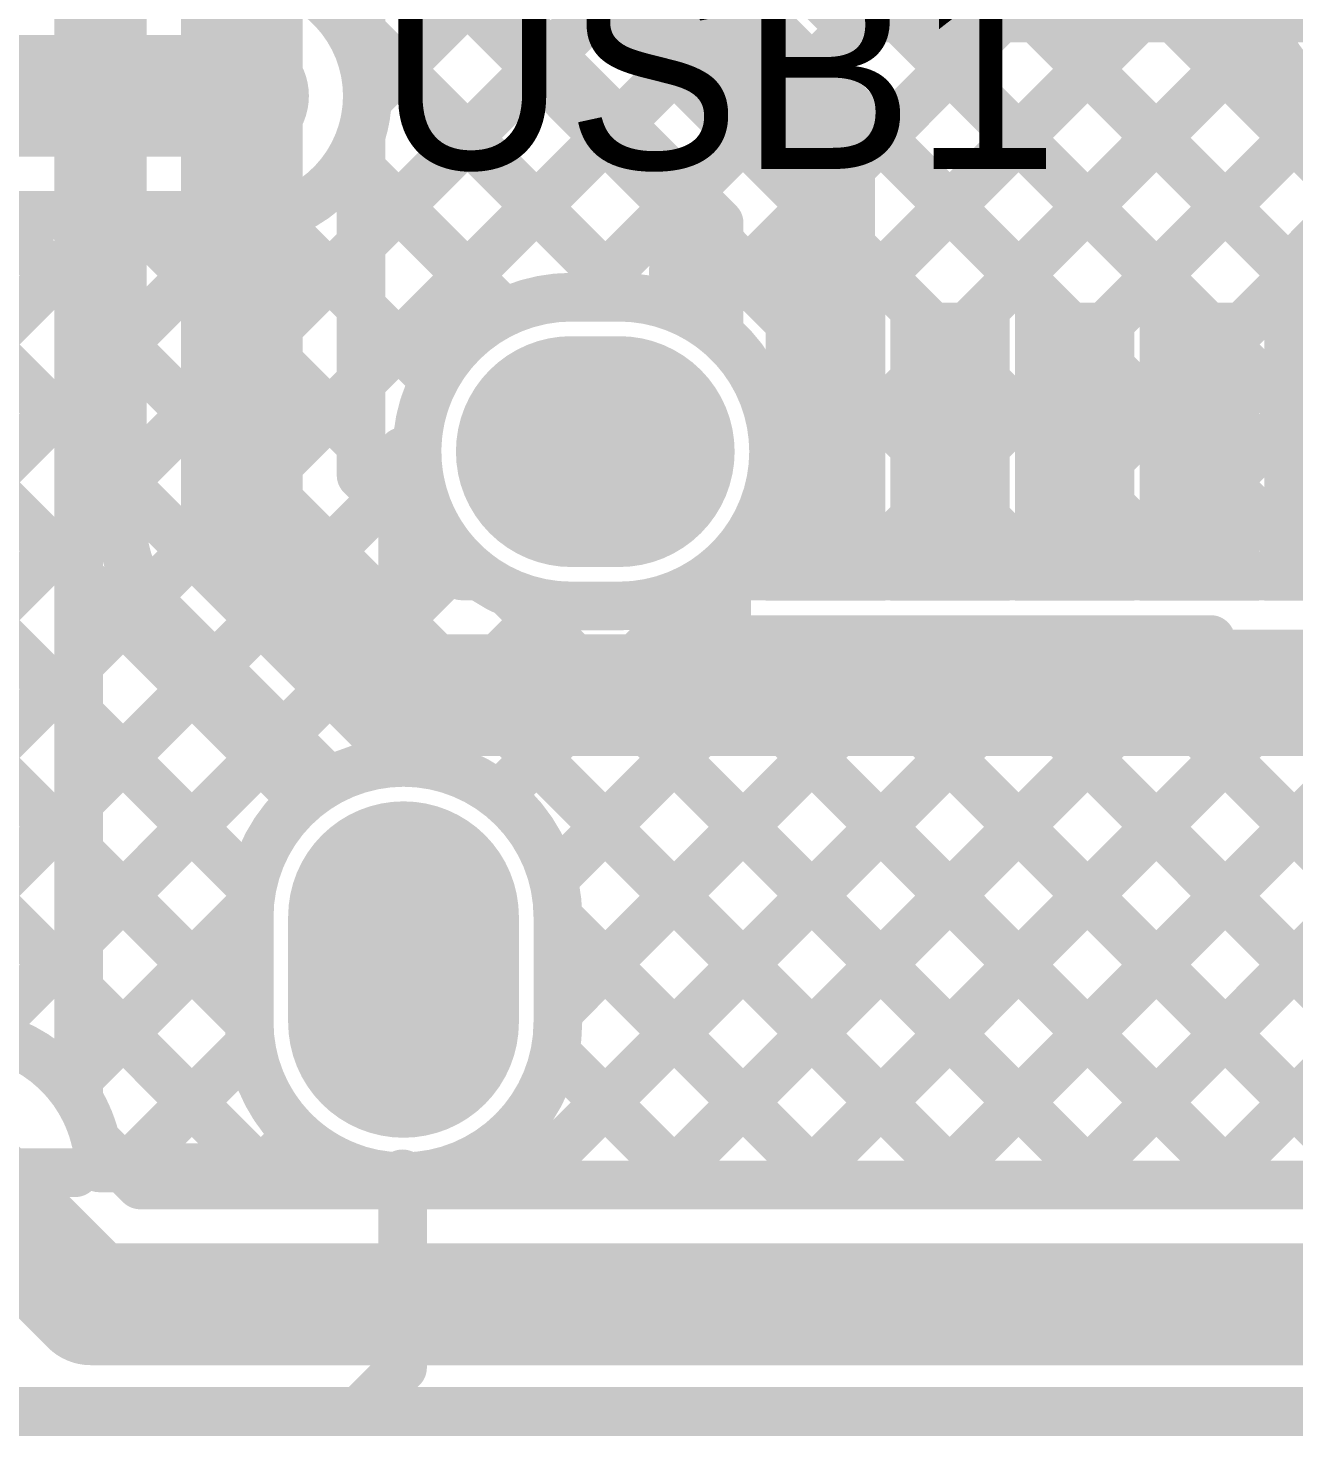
# Model space of a CAD drawing. Header units: millimetres. Extents: x 0.78 to 3.29, y 2.96 to 5.31.
# Drawn here: x 1.8331 to 2.093, y 2.958 to 3.2469 of the extents above; entities that cross this region are included whole.
import ezdxf

# ---------------------------------------------------------------- set-up
doc = ezdxf.new("R2010")
doc.units = ezdxf.units.MM
doc.header["$MEASUREMENT"] = 0
for name, color, linetype in [('BottomLayer', 5, 'Continuous'), ('BottomSolder', 6, 'Continuous'), ('Mechanical2', 216, 'Continuous'), ('MultiLayer', 9, 'Continuous'), ('PadHoleLayer', 156, 'Continuous'), ('TopLayer', 1, 'Continuous'), ('TopOverlay', 2, 'Continuous'), ('TopPaste', 8, 'Continuous'), ('TopSolder', 216, 'Continuous'), ('ViaHoleLayer', 16, 'Continuous')]:
    doc.layers.add(name, color=color, linetype=linetype)

# ---------------------------------------------------------------- blocks, each defined once
blk = doc.blocks.new('C10418_10')
at = {"layer": 'BottomLayer', "const_width": 0.03937}
for points in [[(-0.10335, 0), (-0.0935, 0)], [(0.0935, 0), (0.10335, 0)], [(-0.1378, -0.09547), (-0.1378, -0.11713)], [(0.1378, -0.09547), (0.1378, -0.11713)]]:
    blk.add_lwpolyline(points, dxfattribs=at)
at = {"layer": 'BottomLayer', "const_width": 0.01969}
for points in [[(-0.11319, 0, 1), (-0.0935, 0, 1)], [(-0.10335, 0, 1), (-0.08366, 0, 1)], [(0.08366, 0, 1), (0.10335, 0, 1)], [(0.0935, 0, 1), (0.11319, 0, 1)], [(-0.14764, -0.09547, 1), (-0.12795, -0.09547, 1)], [(0.12795, -0.09547, 1), (0.14764, -0.09547, 1)], [(-0.14764, -0.11713, 1), (-0.12795, -0.11713, 1)], [(0.12795, -0.11713, 1), (0.14764, -0.11713, 1)]]:
    blk.add_lwpolyline(points, format="xyb", close=True, dxfattribs=at)
at = {"layer": 'BottomSolder', "const_width": 0.04737}
for points in [[(-0.10335, 0), (-0.0935, 0)], [(0.0935, 0), (0.10335, 0)], [(-0.1378, -0.09547), (-0.1378, -0.11713)], [(0.1378, -0.09547), (0.1378, -0.11713)]]:
    blk.add_lwpolyline(points, dxfattribs=at)
at = {"layer": 'BottomSolder', "const_width": 0.02369}
for points in [[(-0.11519, 0, 1), (-0.0915, 0, 1)], [(-0.10535, 0, 1), (-0.08166, 0, 1)], [(0.08166, 0, 1), (0.10535, 0, 1)], [(0.0915, 0, 1), (0.11519, 0, 1)], [(-0.14964, -0.09547, 1), (-0.12595, -0.09547, 1)], [(0.12595, -0.09547, 1), (0.14964, -0.09547, 1)], [(-0.14964, -0.11713, 1), (-0.12595, -0.11713, 1)], [(0.12595, -0.11713, 1), (0.14964, -0.11713, 1)]]:
    blk.add_lwpolyline(points, format="xyb", close=True, dxfattribs=at)
at = {"layer": 'MultiLayer', "const_width": 0.03937}
for points in [[(-0.10335, 0), (-0.0935, 0)], [(0.0935, 0), (0.10335, 0)], [(-0.1378, -0.09547), (-0.1378, -0.11713)], [(0.1378, -0.09547), (0.1378, -0.11713)]]:
    blk.add_lwpolyline(points, dxfattribs=at)
at = {"layer": 'MultiLayer', "const_width": 0.01969}
for points in [[(-0.11319, 0, 1), (-0.0935, 0, 1)], [(-0.10335, 0, 1), (-0.08366, 0, 1)], [(0.08366, 0, 1), (0.10335, 0, 1)], [(0.0935, 0, 1), (0.11319, 0, 1)], [(-0.14764, -0.09547, 1), (-0.12795, -0.09547, 1)], [(0.12795, -0.09547, 1), (0.14764, -0.09547, 1)], [(-0.14764, -0.11713, 1), (-0.12795, -0.11713, 1)], [(0.12795, -0.11713, 1), (0.14764, -0.11713, 1)]]:
    blk.add_lwpolyline(points, format="xyb", close=True, dxfattribs=at)
at = {"layer": 'PadHoleLayer'}
for points, const_width in [([(-0.09523, -0.00812), (-0.10162, -0.00812, -1), (-0.10162, 0.00812), (-0.09523, 0.00812, -1)], 0.00541), ([(0.10162, -0.00812), (0.09523, -0.00812, -1), (0.09523, 0.00812), (0.10162, 0.00812, -1)], 0.00541), ([(-0.14518, -0.11663), (-0.14518, -0.09596, -1), (-0.13041, -0.09596), (-0.13041, -0.11663, -1)], 0.00492), ([(0.13041, -0.11663), (0.13041, -0.09596, -1), (0.14518, -0.09596), (0.14518, -0.11663, -1)], 0.00492)]:
    blk.add_lwpolyline(points, format="xyb", close=True, dxfattribs=dict(at, const_width=const_width))
at = {"layer": 'TopLayer', "const_width": 0.03937}
for points in [[(-0.10335, 0), (-0.0935, 0)], [(0.0935, 0), (0.10335, 0)], [(-0.1378, -0.09547), (-0.1378, -0.11713)], [(0.1378, -0.09547), (0.1378, -0.11713)]]:
    blk.add_lwpolyline(points, dxfattribs=at)
at = {"layer": 'TopLayer', "const_width": 0.01969}
for points in [[(-0.11319, 0, 1), (-0.0935, 0, 1)], [(-0.10335, 0, 1), (-0.08366, 0, 1)], [(0.08366, 0, 1), (0.10335, 0, 1)], [(0.0935, 0, 1), (0.11319, 0, 1)], [(-0.14764, -0.09547, 1), (-0.12795, -0.09547, 1)], [(0.12795, -0.09547, 1), (0.14764, -0.09547, 1)], [(-0.14764, -0.11713, 1), (-0.12795, -0.11713, 1)], [(0.12795, -0.11713, 1), (0.14764, -0.11713, 1)]]:
    blk.add_lwpolyline(points, format="xyb", close=True, dxfattribs=at)
at = {"layer": 'TopLayer'}
for points in [[(-0.05945, -0.02657), (-0.04291, -0.02657), (-0.05945, 0.02657), (-0.04291, 0.02657)], [(-0.03386, -0.02657), (-0.01732, -0.02657), (-0.03386, 0.02657), (-0.01732, 0.02657)], [(-0.00827, -0.02657), (0.00827, -0.02657), (-0.00827, 0.02657), (0.00827, 0.02657)], [(0.01732, -0.02657), (0.03386, -0.02657), (0.01732, 0.02657), (0.03386, 0.02657)], [(0.04291, -0.02657), (0.05945, -0.02657), (0.04291, 0.02657), (0.05945, 0.02657)]]:
    blk.add_solid(points, dxfattribs=at)
at = {"layer": 'TopOverlay'}
for points, const_width in [([(-0.0696, 0.037, 1), (-0.0824, 0.037, 1)], 0.01), ([(-0.0849, 0.037, 1), (-0.0799, 0.037, 1)], 0.005), ([(-0.0721, 0.037, 1), (-0.0671, 0.037, 1)], 0.005), ([(-0.1405, 0, 1), (-0.1355, 0, 1)], 0.005), ([(0.1355, 0, 1), (0.1405, 0, 1)], 0.005), ([(-0.1405, -0.061, 1), (-0.1355, -0.061, 1)], 0.005), ([(0.1355, -0.061, 1), (0.1405, -0.061, 1)], 0.005), ([(-0.1405, -0.14823, 1), (-0.1355, -0.14823, 1)], 0.005), ([(0.13509, -0.14823, 1), (0.14009, -0.14823, 1)], 0.005), ([(-0.1405, -0.1876, 1), (-0.1355, -0.1876, 1)], 0.005), ([(-0.1405, -0.1876, 1), (-0.1355, -0.1876, 1)], 0.005), ([(-0.1405, -0.188, 1), (-0.1355, -0.188, 1)], 0.005), ([(-0.1405, -0.188, 1), (-0.1355, -0.188, 1)], 0.005), ([(0.13509, -0.1876, 1), (0.14009, -0.1876, 1)], 0.005), ([(0.13509, -0.188, 1), (0.14009, -0.188, 1)], 0.005), ([(-0.1495, -0.197, 1), (-0.1445, -0.197, 1)], 0.005), ([(-0.1495, -0.197, 1), (-0.1445, -0.197, 1)], 0.005), ([(0.14409, -0.197, 1), (0.14909, -0.197, 1)], 0.005), ([(0.14409, -0.197, 1), (0.14909, -0.197, 1)], 0.005)]:
    blk.add_lwpolyline(points, format="xyb", close=True, dxfattribs=dict(at, const_width=const_width))
at = {"layer": 'TopOverlay', "const_width": 0.01}
for points in [[(-0.138, -0.061), (-0.138, 0)], [(0.138, -0.061), (0.138, 0)], [(-0.138, -0.1876), (-0.138, -0.14823)], [(0.13759, -0.1876), (0.13759, -0.14823)], [(-0.147, -0.197), (-0.138, -0.188)], [(-0.138, -0.188), (-0.138, -0.1876)], [(0.13759, -0.188), (0.14659, -0.197)], [(-0.147, -0.197), (0.14659, -0.197)]]:
    blk.add_lwpolyline(points, dxfattribs=at)
at = {"layer": 'TopPaste'}
for points in [[(-0.05945, -0.02657), (-0.04291, -0.02657), (-0.05945, 0.02657), (-0.04291, 0.02657)], [(-0.03386, -0.02657), (-0.01732, -0.02657), (-0.03386, 0.02657), (-0.01732, 0.02657)], [(-0.00827, -0.02657), (0.00827, -0.02657), (-0.00827, 0.02657), (0.00827, 0.02657)], [(0.01732, -0.02657), (0.03386, -0.02657), (0.01732, 0.02657), (0.03386, 0.02657)], [(0.04291, -0.02657), (0.05945, -0.02657), (0.04291, 0.02657), (0.05945, 0.02657)]]:
    blk.add_solid(points, dxfattribs=at)
at = {"layer": 'TopSolder', "const_width": 0.04737}
for points in [[(-0.10335, 0), (-0.0935, 0)], [(0.0935, 0), (0.10335, 0)], [(-0.1378, -0.09547), (-0.1378, -0.11713)], [(0.1378, -0.09547), (0.1378, -0.11713)]]:
    blk.add_lwpolyline(points, dxfattribs=at)
at = {"layer": 'TopSolder', "const_width": 0.02369}
for points in [[(-0.11519, 0, 1), (-0.0915, 0, 1)], [(-0.10535, 0, 1), (-0.08166, 0, 1)], [(0.08166, 0, 1), (0.10535, 0, 1)], [(0.0915, 0, 1), (0.11519, 0, 1)], [(-0.14964, -0.09547, 1), (-0.12595, -0.09547, 1)], [(0.12595, -0.09547, 1), (0.14964, -0.09547, 1)], [(-0.14964, -0.11713, 1), (-0.12595, -0.11713, 1)], [(0.12595, -0.11713, 1), (0.14964, -0.11713, 1)]]:
    blk.add_lwpolyline(points, format="xyb", close=True, dxfattribs=at)
at = {"layer": 'TopSolder'}
for points in [[(-0.06345, -0.03057), (-0.03891, -0.03057), (-0.06345, 0.03057), (-0.03891, 0.03057)], [(-0.03786, -0.03057), (-0.01332, -0.03057), (-0.03786, 0.03057), (-0.01332, 0.03057)], [(-0.01227, -0.03057), (0.01227, -0.03057), (-0.01227, 0.03057), (0.01227, 0.03057)], [(0.01332, -0.03057), (0.03786, -0.03057), (0.01332, 0.03057), (0.03786, 0.03057)], [(0.03891, -0.03057), (0.06345, -0.03057), (0.03891, 0.03057), (0.06345, 0.03057)]]:
    blk.add_solid(points, dxfattribs=at)

msp = doc.modelspace()

# ---------------------------------------------------------------- linework, layer by layer
at = {"layer": 'BottomLayer'}
for points, const_width in [([(1.877, 3.233), (1.877, 3.424)], 0.025), ([(1.9015, 3.24102), (1.9015, 3.424)], 0.01), ([(1.9015, 3.41594), (2.12853, 3.18891)], 0.01), ([(1.90276, 3.23212), (2.08578, 3.41514)], 0.01), ([(1.9015, 3.38766), (2.11379, 3.17537)], 0.01), ([(1.9015, 3.20258), (2.08578, 3.38686)], 0.01), ([(1.9015, 3.35938), (2.11174, 3.14914)], 0.01), ([(1.9015, 3.17429), (2.08578, 3.35857)], 0.01), ([(1.9015, 3.33109), (2.09809, 3.1345)], 0.01), ([(1.94718, 3.19169), (2.08578, 3.33029)], 0.01), ([(1.8435, 3.0271), (1.8435, 3.30635)], 0.01), ([(1.8525, 3.24102), (1.8525, 3.30635)], 0.01), ([(1.9015, 3.30281), (2.06981, 3.1345)], 0.01), ([(1.97089, 3.18711), (2.08578, 3.302)], 0.01), ([(1.9015, 3.27452), (2.04152, 3.1345)], 0.01), ([(1.98389, 3.17183), (2.08578, 3.27372)], 0.01), ([(1.8435, 3.24767), (1.85198, 3.23919)], 0.01), ([(1.9015, 3.24624), (1.95609, 3.19164)], 0.01), ([(1.97485, 3.1345), (2.08702, 3.24667)], 0.01), ([(1.877, 3.145), (1.877, 3.233)], 0.025), ([(1.8435, 3.22943), (1.85163, 3.23755)], 0.01), ([(2.09298, 3.23702), (2.1373, 3.1927)], 0.01), ([(2.00313, 3.1345), (2.09932, 3.23069)], 0.01), ([(1.8525, 3.145), (1.8525, 3.22498)], 0.01), ([(1.9015, 3.15515), (1.9015, 3.22498)], 0.01), ([(1.8435, 3.21939), (1.8525, 3.21039)], 0.01), ([(1.9015, 3.21795), (1.93091, 3.18855)], 0.01), ([(2.03141, 3.1345), (2.11346, 3.21654)], 0.01), ([(1.8435, 3.20114), (1.8525, 3.21014)], 0.01), ([(2.0597, 3.1345), (2.1276, 3.2024)], 0.01), ([(1.8435, 3.1911), (1.8525, 3.1821)], 0.01), ([(1.94465, 3.19169), (1.9545, 3.19169)], 0.01), ([(1.9015, 3.18967), (1.91655, 3.17462)], 0.01), ([(1.8435, 3.17286), (1.8525, 3.18186)], 0.01), ([(1.8435, 3.16282), (1.8525, 3.15382)], 0.01), ([(1.98614, 3.1616), (2.01324, 3.1345)], 0.01), ([(1.9015, 3.16139), (1.91566, 3.14723)], 0.01), ([(1.90607, 3.15058), (1.91306, 3.15757)], 0.01), ([(2.08798, 3.1345), (2.11001, 3.15653)], 0.01), ([(1.8435, 3.14458), (1.8525, 3.15358)], 0.01), ([(1.9015, 3.15515), (1.92215, 3.1345)], 0.01), ([(1.877, 3.145), (1.912, 3.11)], 0.025), ([(1.97924, 3.14021), (1.98495, 3.1345)], 0.01), ([(1.8435, 3.13453), (1.88951, 3.08852)], 0.01), ([(1.92215, 3.1345), (1.92585, 3.1345)], 0.01), ([(1.9733, 3.1345), (2.1227, 3.1345)], 0.01), ([(1.8435, 3.11629), (1.85745, 3.13024)], 0.01), ([(1.8597, 3.12765), (1.89465, 3.0927)], 0.01), ([(1.8435, 3.08801), (1.87142, 3.11593)], 0.01), ([(1.912, 3.11), (2.467, 3.11)], 0.025), ([(1.8435, 3.10625), (1.87911, 3.07063)], 0.01), ([(1.8435, 3.05972), (1.88556, 3.10179)], 0.01), ([(1.8435, 3.07796), (1.87852, 3.04294)], 0.01), ([(1.8435, 3.03144), (1.87858, 3.06652)], 0.01), ([(1.87852, 3.04287), (1.87852, 3.06453)], 0.01), ([(1.8435, 3.04968), (1.88018, 3.013)], 0.01), ([(1.85335, 3.013), (1.87883, 3.03848)], 0.01), ([(1.84721, 3.01768), (1.8519, 3.013)], 0.01), ([(1.88163, 3.013), (1.88846, 3.01983)], 0.01), ([(1.819, 3.012), (1.84278, 3.012)], 0.01), ([(1.84776, 3.013), (1.89965, 3.013)], 0.01)]:
    msp.add_lwpolyline(points, dxfattribs=dict(at, const_width=const_width))
at = {"layer": 'BottomLayer', "const_width": 0.01}
for points in [[(2.09298, 3.23702, -0.199267), (2.08578, 3.25437)], [(2.09296, 3.23705, -0.198912), (2.08578, 3.25437)], [(1.8525, 3.22498, -0.15953), (1.8525, 3.24102)], [(1.9015, 3.24102, -0.079264), (1.90278, 3.233)], [(1.90278, 3.233, -0.079264), (1.9015, 3.22498)], [(1.92585, 3.1345, -0.723816), (1.94465, 3.19169)], [(1.9545, 3.19169, -0.414214), (1.98618, 3.16)], [(1.98618, 3.16, -0.238189), (1.9733, 3.1345)], [(1.8597, 3.12765, -0.199267), (1.8525, 3.145)], [(1.85968, 3.12768, -0.198912), (1.8525, 3.145)], [(1.87852, 3.06453, -0.274349), (1.89502, 3.09234)], [(1.89965, 3.013, -0.317866), (1.87852, 3.04287)], [(1.8435, 3.0271, -0.130124), (1.84776, 3.013)]]:
    msp.add_lwpolyline(points, format="xyb", dxfattribs=at)
at = {"layer": 'BottomLayer'}
for points, const_width in [([(1.841, 3.24767, 1), (1.846, 3.24767, 1)], 0.005), ([(1.899, 3.24624, 1), (1.904, 3.24624, 1)], 0.005), ([(2.08452, 3.24667, 1), (2.08952, 3.24667, 1)], 0.005), ([(1.85, 3.24102, 1), (1.855, 3.24102, 1)], 0.005), ([(1.85, 3.24102, 1), (1.855, 3.24102, 1)], 0.005), ([(1.87011, 3.233, 1), (1.88389, 3.233, 1)], 0.01378), ([(1.87075, 3.233, 1), (1.88325, 3.233, 1)], 0.0125), ([(1.87075, 3.233, 1), (1.88325, 3.233, 1)], 0.0125), ([(1.899, 3.24102, 1), (1.904, 3.24102, 1)], 0.005), ([(1.899, 3.24102, 1), (1.904, 3.24102, 1)], 0.005), ([(1.84913, 3.23755, 1), (1.85413, 3.23755, 1)], 0.005), ([(1.84948, 3.23919, 1), (1.85448, 3.23919, 1)], 0.005), ([(2.09046, 3.23705, 1), (2.09546, 3.23705, 1)], 0.005), ([(2.09048, 3.23702, 1), (2.09548, 3.23702, 1)], 0.005), ([(2.09048, 3.23702, 1), (2.09548, 3.23702, 1)], 0.005), ([(1.90026, 3.23212, 1), (1.90526, 3.23212, 1)], 0.005), ([(1.90028, 3.233, 1), (1.90528, 3.233, 1)], 0.005), ([(1.90028, 3.233, 1), (1.90528, 3.233, 1)], 0.005), ([(1.841, 3.22943, 1), (1.846, 3.22943, 1)], 0.005), ([(1.85, 3.22498, 1), (1.855, 3.22498, 1)], 0.005), ([(1.85, 3.22498, 1), (1.855, 3.22498, 1)], 0.005), ([(1.899, 3.22498, 1), (1.904, 3.22498, 1)], 0.005), ([(1.899, 3.22498, 1), (1.904, 3.22498, 1)], 0.005), ([(1.841, 3.21939, 1), (1.846, 3.21939, 1)], 0.005), ([(1.899, 3.21795, 1), (1.904, 3.21795, 1)], 0.005), ([(1.85, 3.21039, 1), (1.855, 3.21039, 1)], 0.005), ([(1.85, 3.21014, 1), (1.855, 3.21014, 1)], 0.005), ([(1.899, 3.20258, 1), (1.904, 3.20258, 1)], 0.005), ([(1.841, 3.20114, 1), (1.846, 3.20114, 1)], 0.005), ([(1.841, 3.1911, 1), (1.846, 3.1911, 1)], 0.005), ([(1.94215, 3.19169, 1), (1.94715, 3.19169, 1)], 0.005), ([(1.94215, 3.19169, 1), (1.94715, 3.19169, 1)], 0.005), ([(1.94468, 3.19169, 1), (1.94968, 3.19169, 1)], 0.005), ([(1.952, 3.19169, 1), (1.957, 3.19169, 1)], 0.005), ([(1.952, 3.19169, 1), (1.957, 3.19169, 1)], 0.005), ([(1.95359, 3.19164, 1), (1.95859, 3.19164, 1)], 0.005), ([(1.899, 3.18967, 1), (1.904, 3.18967, 1)], 0.005), ([(1.92841, 3.18855, 1), (1.93341, 3.18855, 1)], 0.005), ([(1.96839, 3.18711, 1), (1.97339, 3.18711, 1)], 0.005), ([(1.85, 3.1821, 1), (1.855, 3.1821, 1)], 0.005), ([(1.85, 3.18186, 1), (1.855, 3.18186, 1)], 0.005), ([(1.899, 3.17429, 1), (1.904, 3.17429, 1)], 0.005), ([(1.91405, 3.17462, 1), (1.91905, 3.17462, 1)], 0.005), ([(1.841, 3.17286, 1), (1.846, 3.17286, 1)], 0.005), ([(1.98139, 3.17183, 1), (1.98639, 3.17183, 1)], 0.005), ([(1.841, 3.16282, 1), (1.846, 3.16282, 1)], 0.005), ([(1.98364, 3.1616, 1), (1.98864, 3.1616, 1)], 0.005), ([(1.899, 3.16139, 1), (1.904, 3.16139, 1)], 0.005), ([(1.98368, 3.16, 1), (1.98868, 3.16, 1)], 0.005), ([(1.98368, 3.16, 1), (1.98868, 3.16, 1)], 0.005), ([(1.91056, 3.15757, 1), (1.91556, 3.15757, 1)], 0.005), ([(1.85, 3.15382, 1), (1.855, 3.15382, 1)], 0.005), ([(1.85, 3.15358, 1), (1.855, 3.15358, 1)], 0.005), ([(1.899, 3.15515, 1), (1.904, 3.15515, 1)], 0.005), ([(1.899, 3.15515, 1), (1.904, 3.15515, 1)], 0.005), ([(1.87075, 3.145, 1), (1.88325, 3.145, 1)], 0.0125), ([(1.87075, 3.145, 1), (1.88325, 3.145, 1)], 0.0125), ([(1.90357, 3.15058, 1), (1.90857, 3.15058, 1)], 0.005), ([(1.91316, 3.14723, 1), (1.91816, 3.14723, 1)], 0.005), ([(1.841, 3.14458, 1), (1.846, 3.14458, 1)], 0.005), ([(1.85, 3.145, 1), (1.855, 3.145, 1)], 0.005), ([(1.85, 3.145, 1), (1.855, 3.145, 1)], 0.005), ([(1.85, 3.145, 1), (1.855, 3.145, 1)], 0.005), ([(1.97674, 3.14021, 1), (1.98174, 3.14021, 1)], 0.005), ([(1.841, 3.13453, 1), (1.846, 3.13453, 1)], 0.005), ([(1.91965, 3.1345, 1), (1.92465, 3.1345, 1)], 0.005), ([(1.91965, 3.1345, 1), (1.92465, 3.1345, 1)], 0.005), ([(1.92335, 3.1345, 1), (1.92835, 3.1345, 1)], 0.005), ([(1.92335, 3.1345, 1), (1.92835, 3.1345, 1)], 0.005), ([(1.9708, 3.1345, 1), (1.9758, 3.1345, 1)], 0.005), ([(1.9708, 3.1345, 1), (1.9758, 3.1345, 1)], 0.005), ([(1.97235, 3.1345, 1), (1.97735, 3.1345, 1)], 0.005), ([(1.98245, 3.1345, 1), (1.98745, 3.1345, 1)], 0.005), ([(2.00063, 3.1345, 1), (2.00563, 3.1345, 1)], 0.005), ([(2.01074, 3.1345, 1), (2.01574, 3.1345, 1)], 0.005), ([(2.02891, 3.1345, 1), (2.03391, 3.1345, 1)], 0.005), ([(2.03902, 3.1345, 1), (2.04402, 3.1345, 1)], 0.005), ([(2.0572, 3.1345, 1), (2.0622, 3.1345, 1)], 0.005), ([(2.06731, 3.1345, 1), (2.07231, 3.1345, 1)], 0.005), ([(2.08548, 3.1345, 1), (2.09048, 3.1345, 1)], 0.005), ([(1.85495, 3.13024, 1), (1.85995, 3.13024, 1)], 0.005), ([(1.85718, 3.12768, 1), (1.86218, 3.12768, 1)], 0.005), ([(1.8572, 3.12765, 1), (1.8622, 3.12765, 1)], 0.005), ([(1.8572, 3.12765, 1), (1.8622, 3.12765, 1)], 0.005), ([(1.841, 3.11629, 1), (1.846, 3.11629, 1)], 0.005), ([(1.86892, 3.11593, 1), (1.87392, 3.11593, 1)], 0.005), ([(1.90575, 3.11, 1), (1.91825, 3.11, 1)], 0.0125), ([(1.90575, 3.11, 1), (1.91825, 3.11, 1)], 0.0125), ([(1.841, 3.10625, 1), (1.846, 3.10625, 1)], 0.005), ([(1.88306, 3.10179, 1), (1.88806, 3.10179, 1)], 0.005), ([(1.89215, 3.0927, 1), (1.89715, 3.0927, 1)], 0.005), ([(1.89252, 3.09234, 1), (1.89752, 3.09234, 1)], 0.005), ([(1.841, 3.08801, 1), (1.846, 3.08801, 1)], 0.005), ([(1.88701, 3.08852, 1), (1.89201, 3.08852, 1)], 0.005), ([(1.841, 3.07796, 1), (1.846, 3.07796, 1)], 0.005), ([(1.87661, 3.07063, 1), (1.88161, 3.07063, 1)], 0.005), ([(1.87608, 3.06652, 1), (1.88108, 3.06652, 1)], 0.005), ([(1.87602, 3.06453, 1), (1.88102, 3.06453, 1)], 0.005), ([(1.87602, 3.06453, 1), (1.88102, 3.06453, 1)], 0.005), ([(1.841, 3.05972, 1), (1.846, 3.05972, 1)], 0.005), ([(1.841, 3.04968, 1), (1.846, 3.04968, 1)], 0.005), ([(1.87602, 3.04294, 1), (1.88102, 3.04294, 1)], 0.005), ([(1.87602, 3.04287, 1), (1.88102, 3.04287, 1)], 0.005), ([(1.87602, 3.04287, 1), (1.88102, 3.04287, 1)], 0.005), ([(1.87633, 3.03848, 1), (1.88133, 3.03848, 1)], 0.005), ([(1.841, 3.03144, 1), (1.846, 3.03144, 1)], 0.005), ([(1.841, 3.0271, 1), (1.846, 3.0271, 1)], 0.005), ([(1.841, 3.0271, 1), (1.846, 3.0271, 1)], 0.005), ([(1.84471, 3.01768, 1), (1.84971, 3.01768, 1)], 0.005), ([(1.88596, 3.01983, 1), (1.89096, 3.01983, 1)], 0.005), ([(1.84028, 3.012, 1), (1.84528, 3.012, 1)], 0.005), ([(1.84526, 3.013, 1), (1.85026, 3.013, 1)], 0.005), ([(1.84526, 3.013, 1), (1.85026, 3.013, 1)], 0.005), ([(1.8494, 3.013, 1), (1.8544, 3.013, 1)], 0.005), ([(1.85085, 3.013, 1), (1.85585, 3.013, 1)], 0.005), ([(1.87768, 3.013, 1), (1.88268, 3.013, 1)], 0.005), ([(1.87913, 3.013, 1), (1.88413, 3.013, 1)], 0.005), ([(1.89715, 3.013, 1), (1.90215, 3.013, 1)], 0.005), ([(1.89715, 3.013, 1), (1.90215, 3.013, 1)], 0.005)]:
    msp.add_lwpolyline(points, format="xyb", close=True, dxfattribs=dict(at, const_width=const_width))
at = {"layer": 'BottomSolder', "const_width": 0.00991}
msp.add_lwpolyline([(1.87205, 3.233, 1), (1.88195, 3.233, 1)], format="xyb", close=True, dxfattribs=at)
at = {"layer": 'Mechanical2', "const_width": 0.01}
msp.add_lwpolyline([(0.984, 2.963), (3.284, 2.963)], dxfattribs=at)
at = {"layer": 'MultiLayer', "const_width": 0.01378}
msp.add_lwpolyline([(1.87011, 3.233, 1), (1.88389, 3.233, 1)], format="xyb", close=True, dxfattribs=at)
at = {"layer": 'TopLayer'}
for points, const_width in [([(1.942, 3.307), (2, 3.249)], 0.01), ([(1.933, 3.28), (1.997, 3.216)], 0.02), ([(1.88974, 3.258), (1.95609, 3.19164)], 0.01), ([(1.91802, 3.258), (1.975, 3.20102)], 0.01), ([(1.92389, 3.258), (1.975, 3.20689)], 0.01), ([(1.90276, 3.23212), (1.92626, 3.25562)], 0.01), ([(2, 3.249), (2.31835, 3.249)], 0.01), ([(1.73642, 3.0375), (1.94041, 3.24148)], 0.01), ([(1.763, 3.233), (1.866, 3.233)], 0.025), ([(2.10136, 3.19636), (2.129, 3.224)], 0.025), ([(1.76471, 3.0375), (1.95455, 3.22734)], 0.01), ([(1.89933, 3.22012), (1.93091, 3.18855)], 0.01), ([(1.997, 3.16018), (1.997, 3.216)], 0.02), ([(1.94718, 3.19169), (1.96869, 3.2132)], 0.01), ([(1.74253, 3.10018), (1.85086, 3.2085)], 0.01), ([(1.76988, 3.20815), (1.88951, 3.08852)], 0.01), ([(1.77102, 3.2085), (1.866, 3.2085)], 0.01), ([(1.79782, 3.2085), (1.9101, 3.09621)], 0.01), ([(1.8261, 3.2085), (2.0251, 3.0095)], 0.01), ([(1.85439, 3.2085), (1.91566, 3.14723)], 0.01), ([(1.88319, 3.20798), (1.91655, 3.17462)], 0.01), ([(1.74542, 3.07478), (1.87788, 3.20724)], 0.01), ([(1.975, 3.18416), (1.975, 3.20689)], 0.01), ([(1.74572, 3.20403), (1.87911, 3.07063)], 0.01), ([(2.10136, 3.16), (2.10136, 3.19636)], 0.025), ([(2.04784, 3.0095), (2.23784, 3.1995)], 0.01), ([(2.07612, 3.0095), (2.26612, 3.1995)], 0.01), ([(1.94465, 3.19169), (1.9545, 3.19169)], 0.01), ([(1.97089, 3.18711), (1.975, 3.19122)], 0.01), ([(1.74026, 3.1812), (1.87852, 3.04294)], 0.01), ([(1.72863, 3.16455), (1.88368, 3.0095)], 0.01), ([(1.79299, 3.0375), (1.91306, 3.15757)], 0.01), ([(1.8241, 3.04032), (1.92181, 3.13804)], 0.01), ([(1.92978, 3.08944), (1.97655, 3.13621)], 0.01), ([(1.97655, 3.12143), (1.97655, 3.13725)], 0.01), ([(1.93188, 3.131), (2.05339, 3.0095)], 0.01), ([(1.90821, 3.09615), (1.94063, 3.12857)], 0.01), ([(1.94465, 3.12831), (1.9545, 3.12831)], 0.01), ([(1.96196, 3.12921), (2.08167, 3.0095)], 0.01), ([(2.01955, 3.0095), (2.13851, 3.12846)], 0.01), ([(1.9347, 3.0095), (2.04662, 3.12143)], 0.01), ([(1.94092, 3.07229), (1.99006, 3.12143)], 0.01), ([(1.94189, 3.04498), (2.01834, 3.12143)], 0.01), ([(1.96298, 3.0095), (2.07491, 3.12143)], 0.01), ([(1.97655, 3.12143), (2.00214, 3.12143)], 0.01), ([(1.99803, 3.12143), (2.10995, 3.0095)], 0.01), ([(2.00214, 3.12143), (2.01709, 3.12143)], 0.01), ([(2.00214, 3.12143), (2.01709, 3.12143)], 0.01), ([(2.01709, 3.12143), (2.02773, 3.12143)], 0.01), ([(2.02631, 3.12143), (2.13824, 3.0095)], 0.01), ([(2.02773, 3.12143), (2.04268, 3.12143)], 0.01), ([(2.02773, 3.12143), (2.04268, 3.12143)], 0.01), ([(2.04268, 3.12143), (2.05332, 3.12143)], 0.01), ([(2.05332, 3.12143), (2.06827, 3.12143)], 0.01), ([(2.05332, 3.12143), (2.06827, 3.12143)], 0.01), ([(2.0546, 3.12143), (2.16652, 3.0095)], 0.01), ([(2.06827, 3.12143), (2.07591, 3.12143)], 0.01), ([(1.99127, 3.0095), (2.10019, 3.11843)], 0.01), ([(2.07591, 3.11843), (2.12245, 3.11843)], 0.01), ([(2.08588, 3.11843), (2.15411, 3.0502)], 0.01), ([(1.84172, 3.02966), (1.87858, 3.06652)], 0.01), ([(1.87852, 3.04287), (1.87852, 3.06453)], 0.01), ([(1.94189, 3.04287), (1.94189, 3.06453)], 0.01), ([(1.94189, 3.06443), (1.99682, 3.0095)], 0.01), ([(1.853, 3.01265), (1.87883, 3.03848)], 0.01), ([(1.94129, 3.03674), (1.96853, 3.0095)], 0.01), ([(1.819, 3.012), (1.846, 2.985)], 0.025), ([(1.847, 3.01865), (1.85615, 3.0095)], 0.01), ([(1.87813, 3.0095), (1.88846, 3.01983)], 0.01), ([(1.93088, 3.01887), (1.94025, 3.0095)], 0.01), ([(1.819, 3.012), (1.84278, 3.012)], 0.01), ([(1.85615, 3.0095), (2.43866, 3.0095)], 0.01), ([(1.846, 2.985), (2.75063, 2.985)], 0.025)]:
    msp.add_lwpolyline(points, dxfattribs=dict(at, const_width=const_width))
at = {"layer": 'TopLayer', "const_width": 0.01}
for points in [[(1.88329, 3.258, -0.34371), (1.90278, 3.233)], [(1.90278, 3.233, -0.515442), (1.86858, 3.20864)], [(1.94465, 3.12831, -1), (1.94465, 3.19169)], [(1.9545, 3.19169, -0.177788), (1.975, 3.18416)], [(1.97655, 3.13725, -0.194892), (1.9545, 3.12831)], [(1.87852, 3.06453, -1), (1.94189, 3.06453)], [(1.80566, 3.0375, -0.489174), (1.847, 3.01865)], [(1.94189, 3.04287, -1), (1.87852, 3.04287)]]:
    msp.add_lwpolyline(points, format="xyb", dxfattribs=at)
at = {"layer": 'TopLayer'}
for points, const_width in [([(1.9975, 3.249, 1), (2.0025, 3.249, 1)], 0.005), ([(1.9975, 3.249, 1), (2.0025, 3.249, 1)], 0.005), ([(1.85975, 3.233, 1), (1.87225, 3.233, 1)], 0.0125), ([(1.87011, 3.233, 1), (1.88389, 3.233, 1)], 0.01378), ([(1.93791, 3.24148, 1), (1.94291, 3.24148, 1)], 0.005), ([(1.90026, 3.23212, 1), (1.90526, 3.23212, 1)], 0.005), ([(1.90028, 3.233, 1), (1.90528, 3.233, 1)], 0.005), ([(1.90028, 3.233, 1), (1.90528, 3.233, 1)], 0.005), ([(1.95205, 3.22734, 1), (1.95705, 3.22734, 1)], 0.005), ([(1.89683, 3.22012, 1), (1.90183, 3.22012, 1)], 0.005), ([(1.992, 3.216, 1), (2.002, 3.216, 1)], 0.01), ([(1.992, 3.216, 1), (2.002, 3.216, 1)], 0.01), ([(1.96619, 3.2132, 1), (1.97119, 3.2132, 1)], 0.005), ([(1.84836, 3.2085, 1), (1.85336, 3.2085, 1)], 0.005), ([(1.85189, 3.2085, 1), (1.85689, 3.2085, 1)], 0.005), ([(1.8635, 3.2085, 1), (1.8685, 3.2085, 1)], 0.005), ([(1.86608, 3.20864, 1), (1.87108, 3.20864, 1)], 0.005), ([(1.88069, 3.20798, 1), (1.88569, 3.20798, 1)], 0.005), ([(1.87538, 3.20724, 1), (1.88038, 3.20724, 1)], 0.005), ([(1.9725, 3.20689, 1), (1.9775, 3.20689, 1)], 0.005), ([(1.9725, 3.20689, 1), (1.9775, 3.20689, 1)], 0.005), ([(2.09511, 3.19636, 1), (2.10761, 3.19636, 1)], 0.0125), ([(2.09511, 3.19636, 1), (2.10761, 3.19636, 1)], 0.0125), ([(1.9725, 3.20102, 1), (1.9775, 3.20102, 1)], 0.005), ([(1.94215, 3.19169, 1), (1.94715, 3.19169, 1)], 0.005), ([(1.94215, 3.19169, 1), (1.94715, 3.19169, 1)], 0.005), ([(1.94468, 3.19169, 1), (1.94968, 3.19169, 1)], 0.005), ([(1.952, 3.19169, 1), (1.957, 3.19169, 1)], 0.005), ([(1.952, 3.19169, 1), (1.957, 3.19169, 1)], 0.005), ([(1.95359, 3.19164, 1), (1.95859, 3.19164, 1)], 0.005), ([(1.9725, 3.19122, 1), (1.9775, 3.19122, 1)], 0.005), ([(1.92841, 3.18855, 1), (1.93341, 3.18855, 1)], 0.005), ([(1.96839, 3.18711, 1), (1.97339, 3.18711, 1)], 0.005), ([(1.9725, 3.18416, 1), (1.9775, 3.18416, 1)], 0.005), ([(1.9725, 3.18416, 1), (1.9775, 3.18416, 1)], 0.005), ([(1.91405, 3.17462, 1), (1.91905, 3.17462, 1)], 0.005), ([(2.09511, 3.16, 1), (2.10761, 3.16, 1)], 0.0125), ([(1.992, 3.16018, 1), (2.002, 3.16018, 1)], 0.01), ([(1.91056, 3.15757, 1), (1.91556, 3.15757, 1)], 0.005), ([(1.91316, 3.14723, 1), (1.91816, 3.14723, 1)], 0.005), ([(1.91931, 3.13804, 1), (1.92431, 3.13804, 1)], 0.005), ([(1.97405, 3.13725, 1), (1.97905, 3.13725, 1)], 0.005), ([(1.97405, 3.13725, 1), (1.97905, 3.13725, 1)], 0.005), ([(1.97405, 3.13621, 1), (1.97905, 3.13621, 1)], 0.005), ([(1.92938, 3.131, 1), (1.93438, 3.131, 1)], 0.005), ([(1.93813, 3.12857, 1), (1.94313, 3.12857, 1)], 0.005), ([(1.94215, 3.12831, 1), (1.94715, 3.12831, 1)], 0.005), ([(1.94215, 3.12831, 1), (1.94715, 3.12831, 1)], 0.005), ([(1.952, 3.12831, 1), (1.957, 3.12831, 1)], 0.005), ([(1.952, 3.12831, 1), (1.957, 3.12831, 1)], 0.005), ([(1.95946, 3.12921, 1), (1.96446, 3.12921, 1)], 0.005), ([(1.97405, 3.12143, 1), (1.97905, 3.12143, 1)], 0.005), ([(1.97405, 3.12143, 1), (1.97905, 3.12143, 1)], 0.005), ([(1.98756, 3.12143, 1), (1.99256, 3.12143, 1)], 0.005), ([(1.99553, 3.12143, 1), (2.00053, 3.12143, 1)], 0.005), ([(1.99964, 3.12143, 1), (2.00464, 3.12143, 1)], 0.005), ([(1.99964, 3.12143, 1), (2.00464, 3.12143, 1)], 0.005), ([(1.99964, 3.12143, 1), (2.00464, 3.12143, 1)], 0.005), ([(2.01459, 3.12143, 1), (2.01959, 3.12143, 1)], 0.005), ([(2.01459, 3.12143, 1), (2.01959, 3.12143, 1)], 0.005), ([(2.01459, 3.12143, 1), (2.01959, 3.12143, 1)], 0.005), ([(2.01584, 3.12143, 1), (2.02084, 3.12143, 1)], 0.005), ([(2.02381, 3.12143, 1), (2.02881, 3.12143, 1)], 0.005), ([(2.02523, 3.12143, 1), (2.03023, 3.12143, 1)], 0.005), ([(2.02523, 3.12143, 1), (2.03023, 3.12143, 1)], 0.005), ([(2.02523, 3.12143, 1), (2.03023, 3.12143, 1)], 0.005), ([(2.04018, 3.12143, 1), (2.04518, 3.12143, 1)], 0.005), ([(2.04018, 3.12143, 1), (2.04518, 3.12143, 1)], 0.005), ([(2.04018, 3.12143, 1), (2.04518, 3.12143, 1)], 0.005), ([(2.04412, 3.12143, 1), (2.04912, 3.12143, 1)], 0.005), ([(2.05082, 3.12143, 1), (2.05582, 3.12143, 1)], 0.005), ([(2.05082, 3.12143, 1), (2.05582, 3.12143, 1)], 0.005), ([(2.05082, 3.12143, 1), (2.05582, 3.12143, 1)], 0.005), ([(2.0521, 3.12143, 1), (2.0571, 3.12143, 1)], 0.005), ([(2.06577, 3.12143, 1), (2.07077, 3.12143, 1)], 0.005), ([(2.06577, 3.12143, 1), (2.07077, 3.12143, 1)], 0.005), ([(2.06577, 3.12143, 1), (2.07077, 3.12143, 1)], 0.005), ([(2.07241, 3.12143, 1), (2.07741, 3.12143, 1)], 0.005), ([(2.07341, 3.12143, 1), (2.07841, 3.12143, 1)], 0.005), ([(2.07341, 3.11843, 1), (2.07841, 3.11843, 1)], 0.005), ([(2.08338, 3.11843, 1), (2.08838, 3.11843, 1)], 0.005), ([(1.90571, 3.09615, 1), (1.91071, 3.09615, 1)], 0.005), ([(1.9076, 3.09621, 1), (1.9126, 3.09621, 1)], 0.005), ([(1.92728, 3.08944, 1), (1.93228, 3.08944, 1)], 0.005), ([(1.88701, 3.08852, 1), (1.89201, 3.08852, 1)], 0.005), ([(1.93842, 3.07229, 1), (1.94342, 3.07229, 1)], 0.005), ([(1.87661, 3.07063, 1), (1.88161, 3.07063, 1)], 0.005), ([(1.87608, 3.06652, 1), (1.88108, 3.06652, 1)], 0.005), ([(1.87602, 3.06453, 1), (1.88102, 3.06453, 1)], 0.005), ([(1.87602, 3.06453, 1), (1.88102, 3.06453, 1)], 0.005), ([(1.93939, 3.06453, 1), (1.94439, 3.06453, 1)], 0.005), ([(1.93939, 3.06453, 1), (1.94439, 3.06453, 1)], 0.005), ([(1.93939, 3.06443, 1), (1.94439, 3.06443, 1)], 0.005), ([(1.93939, 3.04498, 1), (1.94439, 3.04498, 1)], 0.005), ([(1.87602, 3.04294, 1), (1.88102, 3.04294, 1)], 0.005), ([(1.87602, 3.04287, 1), (1.88102, 3.04287, 1)], 0.005), ([(1.87602, 3.04287, 1), (1.88102, 3.04287, 1)], 0.005), ([(1.93939, 3.04287, 1), (1.94439, 3.04287, 1)], 0.005), ([(1.93939, 3.04287, 1), (1.94439, 3.04287, 1)], 0.005), ([(1.87633, 3.03848, 1), (1.88133, 3.03848, 1)], 0.005), ([(1.93879, 3.03674, 1), (1.94379, 3.03674, 1)], 0.005), ([(1.83922, 3.02966, 1), (1.84422, 3.02966, 1)], 0.005), ([(1.8445, 3.01865, 1), (1.8495, 3.01865, 1)], 0.005), ([(1.8445, 3.01865, 1), (1.8495, 3.01865, 1)], 0.005), ([(1.88596, 3.01983, 1), (1.89096, 3.01983, 1)], 0.005), ([(1.92838, 3.01887, 1), (1.93338, 3.01887, 1)], 0.005), ([(1.84028, 3.012, 1), (1.84528, 3.012, 1)], 0.005), ([(1.8505, 3.01265, 1), (1.8555, 3.01265, 1)], 0.005), ([(1.85365, 3.0095, 1), (1.85865, 3.0095, 1)], 0.005), ([(1.85365, 3.0095, 1), (1.85865, 3.0095, 1)], 0.005), ([(1.87563, 3.0095, 1), (1.88063, 3.0095, 1)], 0.005), ([(1.88118, 3.0095, 1), (1.88618, 3.0095, 1)], 0.005), ([(1.9322, 3.0095, 1), (1.9372, 3.0095, 1)], 0.005), ([(1.93775, 3.0095, 1), (1.94275, 3.0095, 1)], 0.005), ([(1.96048, 3.0095, 1), (1.96548, 3.0095, 1)], 0.005), ([(1.96603, 3.0095, 1), (1.97103, 3.0095, 1)], 0.005), ([(1.98877, 3.0095, 1), (1.99377, 3.0095, 1)], 0.005), ([(1.99432, 3.0095, 1), (1.99932, 3.0095, 1)], 0.005), ([(2.01705, 3.0095, 1), (2.02205, 3.0095, 1)], 0.005), ([(2.0226, 3.0095, 1), (2.0276, 3.0095, 1)], 0.005), ([(2.04534, 3.0095, 1), (2.05034, 3.0095, 1)], 0.005), ([(2.05089, 3.0095, 1), (2.05589, 3.0095, 1)], 0.005), ([(2.07362, 3.0095, 1), (2.07862, 3.0095, 1)], 0.005), ([(2.07917, 3.0095, 1), (2.08417, 3.0095, 1)], 0.005), ([(1.83975, 2.985, 1), (1.85225, 2.985, 1)], 0.0125), ([(1.83975, 2.985, 1), (1.85225, 2.985, 1)], 0.0125)]:
    msp.add_lwpolyline(points, format="xyb", close=True, dxfattribs=dict(at, const_width=const_width))
at = {"layer": 'TopSolder', "const_width": 0.00991}
msp.add_lwpolyline([(1.87205, 3.233, 1), (1.88195, 3.233, 1)], format="xyb", close=True, dxfattribs=at)
at = {"layer": 'ViaHoleLayer', "const_width": 0.00591}
msp.add_lwpolyline([(1.87405, 3.233, 1), (1.87995, 3.233, 1)], format="xyb", close=True, dxfattribs=at)

# ---------------------------------------------------------------- block references
at = {"rotation": 360}
msp.add_blockref('C10418_10', (2.048, 3.16), dxfattribs=at)

# ---------------------------------------------------------------- texts
at = {"layer": 'TopOverlay'}
msp.add_text('USB1', height=0.04, dxfattribs=at).set_placement((1.905, 3.218))

doc.saveas('drawing.dxf')
